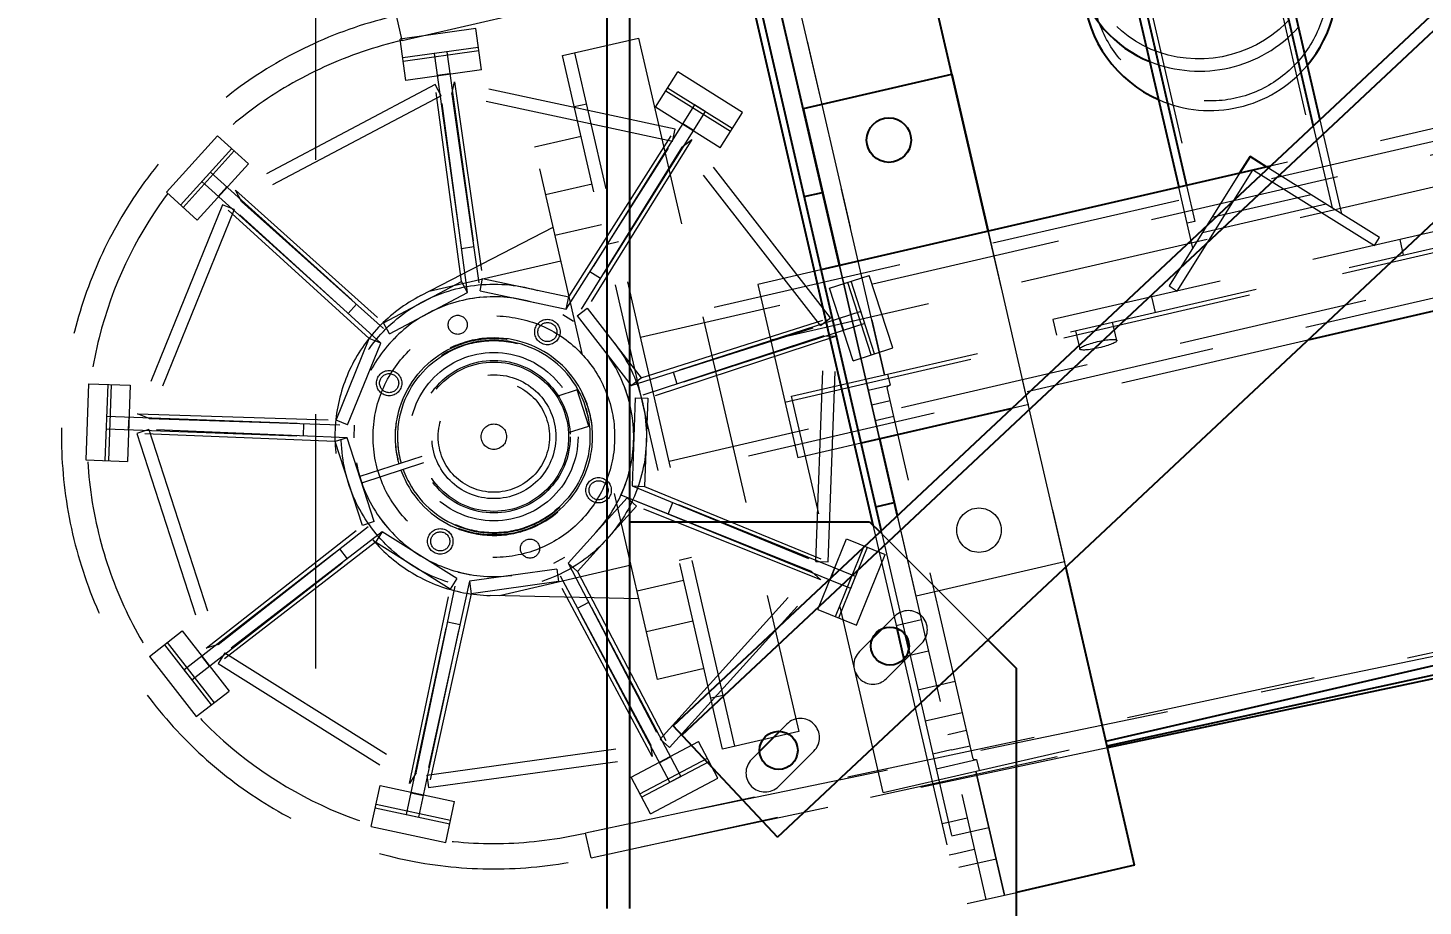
# Model space of a CAD drawing. Header units: millimetres. Extents: x 1293 to 41893, y 1011 to 26911.
# Drawn here: x 10741.8 to 11206.4, y 4931 to 5223.5 of the extents above; entities that cross this region are included whole.
import ezdxf

# ---------------------------------------------------------------- set-up
doc = ezdxf.new("R2010")
doc.units = ezdxf.units.MM
doc.header["$LTSCALE"] = 50
doc.linetypes.add('CENTERX2', pattern=[20.32, 12.7, -2.54, 2.54, -2.54])
doc.linetypes.add('HIDDEN', pattern=[1.905, 1.27, -0.635])
doc.layers.add('CAPA_1', color=7, linetype='Continuous')
doc.layers.add('STRUC', color=4, linetype='Continuous')
doc.styles.add('SLDTEXTSTYLE0', font='TXT', dxfattribs={"width": 0.75})
doc.dimstyles.new('SLDDIMSTYLE1', dxfattribs={"dimtxt": 100, "dimasz": 100, "dimexe": 0, "dimexo": 0.0625, "dimgap": 25, "dimtad": 2, "dimdec": 4, "dimlfac": 75, "dimzin": 12, "dimdsep": 46, "dimtxsty": 'SLDTEXTSTYLE0', "dimsah": 1, "dimcen": 0.09, "dimadec": 0, "dimazin": 3, "dimtfac": 1, "dimtdec": 0, "dimtofl": 0, "dimtmove": 0, "dimatfit": 3, "dimfxl": 1, "dimfrac": 2, "dimtolj": 1, "dimtzin": 12, "dimarcsym": 0})

# ---------------------------------------------------------------- blocks, each defined once
blk = doc.blocks.new('_D_3')
at = {"layer": 'CAPA_1', "transparency": 16777216}
blk.add_arc((9899.27, 4708.49), 5214.32, 0, 13, dxfattribs=at)
for points in [[(14979.94, 5881.46), (14986.48, 5780.49), (15016.52, 5787.13)], [(15113.58, 4708.49), (15128.01, 4808.64), (15097.24, 4808.34)]]:
    blk.add_solid(points, dxfattribs=at)
at = {"layer": 'CAPA_1', "transparency": 16777216, "insert": (15196.76, 5413.27), "char_height": 100, "attachment_point": 1, "rotation": 276.5, "style": 'SLDTEXTSTYLE0'}
blk.add_mtext('13°', dxfattribs=at)

msp = doc.modelspace()

# ---------------------------------------------------------------- linework, layer by layer
at = {"color": 7, "linetype": 'Continuous', "lineweight": 25}
for p, q in [((11012.0811531, 5144.2913413), (10942.1028163, 5447.4008189)), ((10942.1028163, 5419.172456), (11025.9558435, 5055.9650917)), ((11061.5791524, 5155.7188549), (11001.8096573, 5414.6089811)), ((10942.1028163, 5409.0478832), (11023.1608778, 5057.9468455)), ((11122.6532002, 5394.7876438), (11169.755905, 5190.7634143)), ((11125.231221, 5395.3828268), (11171.9882247, 5192.8559931)), ((11075.7332217, 5383.9553132), (11125.0431226, 5170.3706669)), ((11078.3112425, 5384.5504962), (11127.6211434, 5170.9658499)), ((11000.0662395, 5196.6300106), (11049.4343228, 5208.0275306)), ((11049.4343228, 5208.0275306), (11061.5141944, 5155.7038582)), ((11012.1461111, 5144.3063381), (11000.0662395, 5196.6300106)), ((11148.7518537, 5180.5903219), (11145.2862241, 5175.0441551)), ((11154.2980205, 5177.1246923), (11148.7518537, 5180.5903219)), ((11155.5032221, 5177.402935), (11005.8939032, 5142.8629021)), ((11149.6612704, 5176.0542142), (11149.7619128, 5176.2152755)), ((11149.7619128, 5176.2152755), (11149.9229741, 5176.1146332)), ((11000.2626285, 5167.2546328), (11006.4498784, 5168.683072)), ((11322.9858701, 5155.2437275), (11167.9642476, 5119.4541659)), ((11101.1379155, 4984.3710269), (11641.1280301, 5101.6548977)), ((11069.4129203, 5096.7017993), (11019.2260024, 5085.1152363)), ((11641.819057, 5098.6617316), (11101.3046868, 4983.6486614)), ((11025.4132523, 5086.5436755), (11031.3134109, 5060.9872807)), ((11031.3696584, 5061.0400071), (11025.4782103, 5086.5586722)), ((11100.7881212, 4985.8861526), (11469.9509555, 5071.1141084)), ((11024.1074403, 5063.9714059), (11030.2946902, 5065.3998451)), ((11110.3110492, 4944.6378199), (11087.389242, 5043.9230744)), ((11031.1110972, 5023.5106621), (11033.4872696, 5013.2183287)), ((11033.9382783, 5021.3893683), (11035.0984091, 5016.3642895)), ((11110.3110492, 4944.6378199), (11070.957483, 4935.5523332))]:
    msp.add_line(p, q, dxfattribs=at)
at = {"color": 1, "linetype": 'HIDDEN', "lineweight": 18}
for p, q in [((10958.4978327, 5404.6096585), (11027.0029271, 5107.8814948)), ((11027.0040023, 5107.881743), (10958.4989079, 5404.6099067)), ((12893.0139557, 5364.89659), (10927.4567931, 4955.3114602)), ((11023.9651915, 5318.642819), (10866.5100541, 5219.3007898)), ((10866.5100541, 5219.3007898), (11037.7235781, 5259.0486994)), ((11152.9667174, 5256.4282846), (11174.1374841, 5164.7276195)), ((11111.7183847, 5246.9053566), (11132.8891513, 5155.2046915)), ((10866.5100541, 5219.3007898), (10864.6054685, 5227.5504563)), ((10890.9413684, 5223.2316166), (10865.7824923, 5219.7400617)), ((10890.9413684, 5223.2316166), (10890.9416343, 5223.2297007)), ((10892.8501945, 5209.4773089), (10890.9416343, 5223.2297007)), ((10865.7824923, 5219.7400617), (10865.7827582, 5219.7381458)), ((10867.6913185, 5205.9857539), (10865.7827582, 5219.7381458)), ((10891.8142571, 5216.9418976), (10866.655381, 5213.4503427)), ((10919.8172246, 5214.2289702), (10945.1508463, 5220.0776976)), ((10945.1508463, 5220.0776976), (10998.4792429, 4989.0870343)), ((10891.9774388, 5215.7660699), (10866.8185627, 5212.274515)), ((10881.3312591, 5215.4880412), (10877.1381131, 5214.9061154)), ((10877.1381131, 5214.9061154), (10888.4856666, 5133.1397682)), ((10881.3312591, 5215.4880412), (10892.6788126, 5133.721694)), ((10973.1456212, 4983.2383069), (10919.8172246, 5214.2289702)), ((10977.2704545, 4984.1905997), (10923.9420579, 5215.181263)), ((10892.8501945, 5209.4773089), (10867.6913185, 5205.9857539)), ((10882.3470144, 5208.1688776), (10878.1538684, 5207.5869518)), ((11310.6060637, 5208.8665601), (10944.8924994, 5124.434931)), ((10950.8301643, 5197.0485975), (10958.2079894, 5208.8103398)), ((10958.2090172, 5208.8119784), (10958.2079894, 5208.8103398)), ((10979.7261626, 5195.3148508), (10958.2090172, 5208.8119784)), ((10877.4324842, 5204.5737914), (10810.9798487, 5169.3873648)), ((10886.2210676, 5139.0314012), (10877.4324842, 5204.5737914)), ((10879.3894868, 5200.8778213), (10877.4324842, 5204.5737914)), ((10882.9850941, 5201.3768205), (10883.8616669, 5205.466035)), ((10883.8616669, 5205.466035), (10893.2534437, 5140.007356)), ((10957.3847381, 5189.7054709), (10883.8616669, 5205.466035)), ((10976.3518807, 5189.9355644), (10954.8347353, 5203.432692)), ((10879.3894868, 5200.8778213), (10812.9368513, 5165.6913947)), ((10888.1780702, 5135.335431), (10879.3894868, 5200.8778213)), ((10882.9850941, 5201.3768205), (10892.3768709, 5135.9181416)), ((10956.5081653, 5185.6162564), (10882.9850941, 5201.3768205)), ((10927.8861997, 5198.0973079), (10923.7613664, 5197.1450151)), ((10975.7210777, 5188.929937), (10954.2039322, 5202.4270646)), ((11254.0545493, 5200.1553016), (11155.5032221, 5177.402935)), ((10963.8007266, 5197.8097083), (10919.935062, 5127.8789856)), ((10967.3869175, 5195.560187), (10923.5212529, 5125.6294643)), ((11270.6348138, 5195.2937825), (10945.8447922, 5120.3100977)), ((10972.3473097, 5183.55147), (10950.8301643, 5197.0485975)), ((10967.3869175, 5195.560187), (10963.8007266, 5197.8097083)), ((10972.3473097, 5183.55147), (10979.7251348, 5195.3132122)), ((10979.7261626, 5195.3148508), (10979.7251348, 5195.3132122)), ((11320.1360821, 5195.8603323), (10989.1490669, 5119.4459588)), ((10921.9873472, 5133.8478945), (10957.3847381, 5189.7054709)), ((10956.5081653, 5185.6162564), (10957.3847381, 5189.7054709)), ((10963.4603635, 5189.3004675), (10959.8741726, 5191.5499887)), ((11169.755905, 5190.7634143), (11176.0414064, 5163.5379168)), ((11171.9882247, 5192.8559931), (11179.2146102, 5161.555079)), ((10804.9837189, 5187.5473343), (10787.9552299, 5168.7008342)), ((10804.9837189, 5187.5473343), (10804.9851541, 5187.5460375)), ((10804.9851541, 5187.5460375), (10815.2870632, 5178.2378931)), ((10910.539003, 5183.846456), (10926.0071278, 5187.4175539)), ((10921.1107744, 5129.7586801), (10956.5081653, 5185.6162564)), ((10962.8833009, 5186.2563701), (10928.0017915, 5130.0751951)), ((10959.5833108, 5183.6873002), (10962.8833009, 5186.2563701)), ((11009.0745457, 5126.9233583), (10962.8833009, 5186.2563701)), ((10809.6953439, 5183.2902121), (10792.666855, 5164.443712)), ((10810.5761558, 5182.4943669), (10793.5476668, 5163.6478669)), ((10926.5276554, 5114.591994), (10910.539003, 5183.846456)), ((10959.5833108, 5183.6873002), (10924.7018014, 5127.5061252)), ((11005.7745556, 5124.3542885), (10959.5833108, 5183.6873002)), ((10996.1327108, 5100.7545438), (11349.1080104, 5182.2453127)), ((10815.2870632, 5178.2378931), (10798.2585742, 5159.391393)), ((10802.5994225, 5175.4381522), (10799.761341, 5172.2970688)), ((10802.5994225, 5175.4381522), (10863.8505476, 5120.0955631)), ((10993.9105309, 5098.8217924), (11324.8975461, 5175.2361659)), ((11145.2862241, 5175.0441551), (11121.8319551, 5137.5094786)), ((11124.5245078, 5135.826985), (11149.6612704, 5176.0542142)), ((11149.9229741, 5176.1146332), (11190.1502033, 5150.9778706)), ((11191.832697, 5153.6704233), (11154.2980205, 5177.1246923)), ((10799.761341, 5172.2970688), (10861.0124661, 5116.9544797)), ((10808.0822038, 5170.4842625), (10805.2441223, 5167.3431792)), ((10929.6972624, 5171.433825), (10914.2291376, 5167.862727)), ((11129.7166109, 5150.1275655), (11125.0431226, 5170.3706669)), ((11127.6211434, 5170.9658499), (11130.3900461, 5158.972415)), ((10787.9552299, 5168.7008342), (10787.9566652, 5168.6995375)), ((10787.9566652, 5168.6995375), (10798.2585742, 5159.391393)), ((10810.9798487, 5169.3873648), (10860.2503949, 5125.2800253)), ((10812.9368513, 5165.6913947), (10810.9798487, 5169.3873648)), ((10812.9368513, 5165.6913947), (10862.2073975, 5121.5840552)), ((11169.060358, 5167.90016), (11136.0616918, 5160.2818176)), ((10806.6283321, 5164.5712676), (10778.340059, 5094.9019703)), ((10810.5032069, 5162.9979272), (10782.2149338, 5093.32863)), ((10855.4906139, 5120.0120763), (10806.6283321, 5164.5712676)), ((10810.5032069, 5162.9979272), (10806.6283321, 5164.5712676)), ((10859.3654887, 5118.4387359), (10810.5032069, 5162.9979272)), ((11174.1374841, 5164.7276195), (11132.8891513, 5155.2046915)), ((10872.7232915, 5134.3339848), (10916.7289062, 5157.0350397)), ((10917.3240892, 5154.4570189), (10932.792214, 5158.0281169)), ((11322.0335773, 5159.3685608), (10956.320013, 5074.9369317)), ((11231.5749816, 5160.5842969), (11083.0809837, 5126.3017562)), ((11130.3900461, 5158.972415), (11127.8120253, 5158.377232)), ((10934.334066, 5151.3496221), (10938.4588993, 5152.3019148)), ((11280.1577418, 5154.0454498), (10955.3677202, 5079.061765)), ((11061.5141944, 5155.7038582), (11086.9261652, 5045.6325198)), ((11087.389242, 5043.9230744), (11061.5791524, 5155.7188549)), ((11190.1502033, 5150.9778706), (11191.832697, 5153.6704233)), ((11198.5763154, 5152.9659545), (11199.7760543, 5147.7693141)), ((10890.3511093, 5150.494278), (10886.1579633, 5149.9123522)), ((10875.424666, 5135.7275354), (10919.3090862, 5145.8590521)), ((11005.8939032, 5142.8629021), (10984.8637493, 5138.0077086)), ((11025.4132523, 5086.5436755), (11012.0811531, 5144.2913413)), ((11025.4782103, 5086.5586722), (11012.1461111, 5144.3063381)), ((10860.2503949, 5125.2800253), (10886.2210676, 5139.0314012)), ((10888.1780702, 5135.335431), (10886.2210676, 5139.0314012)), ((10892.3768709, 5135.9181416), (10893.2534437, 5140.007356)), ((10893.2534437, 5140.007356), (10921.9873472, 5133.8478945)), ((10932.519338, 5139.974228), (10928.9331471, 5142.2237492)), ((10984.8637493, 5138.0077086), (10998.1958485, 5080.2600427)), ((11008.7735217, 5136.7617185), (11021.9855658, 5141.0293613)), ((11022.6224932, 5114.542893), (11014.8151899, 5138.7132471)), ((11023.7521212, 5114.9077759), (11015.9448179, 5139.07813)), ((11021.9874064, 5141.0299558), (11021.9855658, 5141.0293613)), ((11029.7947097, 5116.8596018), (11021.9874064, 5141.0299558)), ((10862.2073975, 5121.5840552), (10888.1780702, 5135.335431)), ((10892.6788126, 5133.721694), (10888.4856666, 5133.1397682)), ((10892.3768709, 5135.9181416), (10921.1107744, 5129.7586801)), ((10921.1107744, 5129.7586801), (10921.9873472, 5133.8478945)), ((11016.580825, 5112.5913645), (11008.7735217, 5136.7617185)), ((11117.2793888, 5128.7234582), (11116.0796499, 5133.9200985)), ((11121.8319551, 5137.5094786), (11124.5245078, 5135.826985)), ((10851.2862143, 5131.447889), (10848.4481328, 5128.3068057)), ((10924.7018014, 5127.5061252), (10928.0017915, 5130.0751951)), ((10928.0017915, 5130.0751951), (10946.0540131, 5106.8869766)), ((11019.1987814, 5129.0074464), (10940.6451308, 5103.6337106)), ((11020.4999986, 5124.9790541), (11019.1987814, 5129.0074464)), ((10862.2073975, 5121.5840552), (10860.2503949, 5125.2800253)), ((10923.5212529, 5125.6294643), (10919.935062, 5127.8789856)), ((10924.7018014, 5127.5061252), (10942.754023, 5104.3179068)), ((11020.4999986, 5124.9790541), (10941.946348, 5099.6053183)), ((10942.754023, 5104.3179068), (11005.7745556, 5124.3542885)), ((10946.0540131, 5106.8869766), (11009.0745457, 5126.9233583)), ((11005.7745556, 5124.3542885), (11009.0745457, 5126.9233583)), ((11013.4684136, 5122.707771), (11012.1671964, 5126.7361633)), ((11083.0809837, 5126.3017562), (11084.2807226, 5121.1051158)), ((11104.4066063, 5119.3563271), (11103.0048674, 5125.4279253)), ((10844.4351385, 5092.7842846), (10855.4906139, 5120.0120763)), ((10859.3654887, 5118.4387359), (10855.4906139, 5120.0120763)), ((10863.8505476, 5120.0955631), (10861.0124661, 5116.9544797)), ((11006.8903446, 5120.8999569), (10944.056995, 5100.284082)), ((11011.0696499, 5120.7467858), (10948.2363003, 5100.1309109)), ((11004.1363662, 5045.7570731), (11006.8903446, 5120.8999569)), ((11006.8903446, 5120.8999569), (11011.0696499, 5120.7467858)), ((11008.3156715, 5045.603902), (11011.0696499, 5120.7467858)), ((11167.9642476, 5119.4541659), (11069.4129203, 5096.7017993)), ((11090.6303676, 5122.5710469), (11092.0321064, 5116.4994487)), ((10848.3100133, 5091.2109442), (10859.3654887, 5118.4387359)), ((11016.580825, 5112.5913645), (11029.7928691, 5116.8590072)), ((11029.7947097, 5116.8596018), (11029.7928691, 5116.8590072)), ((10942.754023, 5104.3179068), (10946.0540131, 5106.8869766)), ((10958.0599173, 5104.8101872), (10956.7587001, 5108.8385795)), ((11028.0867531, 5108.1317157), (11028.9247236, 5104.5020671)), ((10762.0737537, 5104.9590761), (10761.1434711, 5079.5761177)), ((10762.0737537, 5104.9590761), (10762.0756867, 5104.9590052)), ((10762.0756867, 5104.9590052), (10775.9505668, 5104.4504924)), ((10768.4194933, 5104.7265054), (10767.4892107, 5079.3435471)), ((10769.6057937, 5104.6830276), (10768.6755111, 5079.3000693)), ((10775.9505668, 5104.4504924), (10775.0202842, 5079.067534)), ((10924.7409913, 5102.9451905), (10917.9140099, 5100.7399967)), ((10928.644643, 5090.8600135), (10924.7409913, 5102.9451905)), ((10941.946348, 5099.6053183), (10940.6451308, 5103.6337106)), ((11026.6060803, 4968.759879), (10996.1327108, 5100.7545438)), ((11021.6547228, 5102.8236552), (11028.9247236, 5104.5020671)), ((11056.5177565, 4980.0436289), (11027.9636177, 5103.7251924)), ((10944.056995, 5100.284082), (10942.9806995, 5070.9171317)), ((10944.056995, 5100.284082), (10948.2363003, 5100.1309109)), ((10948.2363003, 5100.1309109), (10947.1600048, 5070.7639607)), ((11022.7801683, 5097.9488152), (11028.9674182, 5099.3772544)), ((10768.0309089, 5094.1503082), (10767.8758618, 5089.9198151)), ((10768.0309089, 5094.1503082), (10850.5255235, 5091.1268897)), ((10775.415262, 5093.8796725), (10775.2602149, 5089.6491794)), ((10782.2149338, 5093.32863), (10778.340059, 5094.9019703)), ((10778.340059, 5094.9019703), (10844.4351385, 5092.7842846)), ((10782.2149338, 5093.32863), (10848.3100133, 5091.2109442)), ((10833.6035513, 5091.7470781), (10833.4485042, 5087.516585)), ((10848.3100133, 5091.2109442), (10844.4351385, 5092.7842846)), ((11023.9825158, 5092.7408761), (11030.1697657, 5094.1693153)), ((10767.8758618, 5089.9198151), (10850.3704764, 5086.8963966)), ((10782.0819815, 5089.7009977), (10778.1023315, 5088.4155248)), ((10778.1023315, 5088.4155248), (10801.2148182, 5016.8623954)), ((10844.1751071, 5085.6892733), (10778.1023315, 5088.4155248)), ((10782.0819815, 5089.7009977), (10805.1944682, 5018.1478682)), ((10848.1547571, 5086.9747461), (10782.0819815, 5089.7009977)), ((10848.1547571, 5086.9747461), (10844.1751071, 5085.6892733)), ((10857.1874587, 5059.010725), (10848.1547571, 5086.9747461)), ((10850.5255235, 5091.1268897), (10850.3704764, 5086.8963966)), ((10921.8176615, 5088.6548197), (10928.644643, 5090.8600135)), ((10853.2078087, 5057.7252521), (10844.1751071, 5085.6892733)), ((11019.2260024, 5085.1152363), (10998.1958485, 5080.2600427)), ((10761.1434711, 5079.5761177), (10761.1454041, 5079.5760469)), ((10761.1454041, 5079.5760469), (10775.0202842, 5079.067534)), ((10873.0127516, 5080.6754964), (10852.3572493, 5074.0035307)), ((10853.007858, 5071.9893346), (10873.6633603, 5078.6613002)), ((10951.4875933, 5006.4786252), (10935.4989409, 5075.7330871)), ((10939.332791, 5067.826243), (10940.9254015, 5071.7485769)), ((11017.4109121, 5040.6926729), (10940.9254015, 5071.7485769)), ((10942.9806995, 5070.9171317), (11004.1363662, 5045.7570731)), ((10942.9806995, 5070.9171317), (10947.1600048, 5070.7639607)), ((10947.1600048, 5070.7639607), (11008.3156715, 5045.603902)), ((10941.3859413, 5066.9895084), (10921.6847394, 5045.1849488)), ((10944.4890185, 5064.1857669), (10924.7878166, 5042.3812072)), ((11449.5840679, 5066.4120419), (10927.4567931, 4955.3114602)), ((10955.0221265, 5061.4558011), (10939.332791, 5067.826243)), ((10941.3859413, 5066.9895084), (10944.4890185, 5064.1857669)), ((11002.7707086, 5042.3936862), (10941.3859413, 5066.9895084)), ((11005.8737857, 5039.5899447), (10944.4890185, 5064.1857669)), ((10955.0221265, 5061.4558011), (10956.614737, 5065.378135)), ((10793.8007102, 5009.6599948), (10858.9386672, 5060.370438)), ((10805.1944682, 5018.1478682), (10857.1874587, 5059.010725)), ((10857.1874587, 5059.010725), (10853.2078087, 5057.7252521)), ((10858.9386672, 5060.370438), (10861.5392028, 5057.0300299)), ((11008.9718423, 5039.5502509), (10955.0221265, 5061.4558011)), ((11031.3134109, 5060.9872807), (11060.8130499, 4933.2103063)), ((11037.5580819, 5034.2349998), (11031.3696584, 5061.0400071)), ((10796.4012457, 5006.3195868), (10861.5392028, 5057.0300299)), ((10801.2148182, 5016.8623954), (10853.2078087, 5057.7252521)), ((10859.7915012, 5055.6658122), (10807.4244179, 5015.2834806)), ((10859.7915012, 5055.6658122), (10857.5691985, 5052.1230131)), ((10884.6858784, 5040.0502379), (10859.7915012, 5055.6658122)), ((11023.1608778, 5057.9468455), (11031.1110972, 5023.5106621)), ((11025.9558435, 5055.9650917), (11033.9382783, 5021.3893683)), ((10857.5691985, 5052.1230131), (10805.2021152, 5011.7406815)), ((10845.577035, 5049.9682958), (10848.1775706, 5046.6278877)), ((10882.4635756, 5036.5074388), (10857.5691985, 5052.1230131)), ((11004.853387, 5029.8000144), (11014.4090498, 5053.3340177)), ((11010.7359917, 5027.4114626), (11020.2916545, 5050.9454658)), ((11011.8358792, 5026.9648682), (11021.391542, 5050.4988715)), ((11014.4090498, 5053.3340177), (11027.2732506, 5048.1106835)), ((10916.9034944, 5045.162021), (10920.6447324, 5047.1429928)), ((10955.5324445, 4972.2078798), (10916.9034944, 5045.162021)), ((10959.2736825, 4974.1888516), (10920.6447324, 5047.1429928)), ((10921.6847394, 5045.1849488), (10952.3601241, 4986.6011208)), ((10921.6847394, 5045.1849488), (10924.7878166, 5042.3812072)), ((10962.7536131, 5047.0699479), (10958.6287798, 5046.1176551)), ((11004.1363662, 5045.7570731), (11008.3156715, 5045.603902)), ((11017.71938, 5024.5759525), (11027.2750428, 5048.1099558)), ((11027.2750428, 5048.1099558), (11027.2732506, 5048.1106835)), ((11086.9261652, 5045.6325198), (11037.5580819, 5034.2349998)), ((10867.8508498, 4961.5011687), (10885.1533753, 5042.2174936)), ((10871.9901485, 4960.6138597), (10889.292674, 5041.3301846)), ((10885.1533753, 5042.2174936), (10889.292674, 5041.3301846)), ((10917.9384562, 5043.2013055), (10888.8307591, 5039.1617323)), ((10942.7175101, 5044.466029), (10898.8330898, 5034.3345123)), ((10917.9384562, 5043.2013055), (10918.5133408, 5039.0588953)), ((10949.1520262, 4984.9024448), (10917.9384562, 5043.2013055)), ((10924.7878166, 5042.3812072), (10955.4632012, 4983.7973793)), ((10952.3601241, 4986.6011208), (11002.7707086, 5042.3936862)), ((11002.7707086, 5042.3936862), (11005.8737857, 5039.5899447)), ((11008.9718423, 5039.5502509), (11010.5644528, 5043.4725848)), ((11015.8183016, 5036.770339), (11017.4109121, 5040.6926729)), ((10868.9007722, 4971.7842244), (10882.4635756, 5036.5074388)), ((10871.1230749, 4975.3270235), (10884.6858784, 5040.0502379)), ((10888.8307591, 5039.1617323), (10874.6725084, 4974.5661593)), ((10884.6858784, 5040.0502379), (10882.4635756, 5036.5074388)), ((10888.8307591, 5039.1617323), (10889.4056438, 5035.0193221)), ((10918.5133408, 5039.0588953), (10889.4056438, 5035.0193221)), ((10949.7269109, 4980.7600346), (10918.5133408, 5039.0588953)), ((10960.1706319, 5039.4391602), (10944.7025071, 5035.8680622)), ((10955.4632012, 4983.7973793), (11005.8737857, 5039.5899447)), ((11015.8183016, 5036.770339), (11008.9718423, 5039.5502509)), ((10889.4056438, 5035.0193221), (10875.2473931, 4970.4237491)), ((10945.2976901, 5033.2900415), (10895.7942182, 5034.4028226)), ((10924.8273816, 5030.1970689), (10928.5686196, 5032.1780407)), ((11004.853387, 5029.8000144), (11017.7175879, 5024.5766802)), ((11039.3290994, 5026.2675193), (11033.1418495, 5024.8390801)), ((10782.2910487, 5014.1119941), (10793.2466893, 5022.6410517)), ((10793.2466893, 5022.6410517), (10808.8499026, 5002.5986033)), ((10881.6041393, 5025.6602988), (10885.743438, 5024.7729898)), ((10947.7974587, 5022.4623541), (10963.2655835, 5026.0334521)), ((11017.71938, 5024.5759525), (11017.7175879, 5024.5766802)), ((11033.1454037, 5024.8236851), (11030.9262434, 5024.3113516)), ((10787.3001345, 5018.0116092), (10802.9033478, 4997.9691608)), ((10788.2368404, 5018.7408425), (10803.8400537, 4998.6983941)), ((10805.1944682, 5018.1478682), (10801.2148182, 5016.8623954)), ((10782.2895225, 5014.1108058), (10782.2910487, 5014.1119941)), ((10782.2895225, 5014.1108058), (10797.8927357, 4994.0683575)), ((10799.6314141, 5014.1992465), (10802.2319497, 5010.8588384)), ((10807.4244179, 5015.2834806), (10805.2021152, 5011.7406815)), ((10807.4244179, 5015.2834806), (10871.1230749, 4975.3270235)), ((11033.3069754, 5013.9992684), (11035.5261357, 5014.5116019)), ((11033.4872696, 5013.2183287), (11053.4314717, 4926.8304984)), ((11035.0984091, 5016.3642895), (11055.650632, 4927.342832)), ((11035.5225815, 5014.526997), (11041.7098314, 5015.9554362)), ((10793.8007102, 5009.6599948), (10796.4012457, 5006.3195868)), ((10805.2021152, 5011.7406815), (10868.9007722, 4971.7842244)), ((10966.955718, 5010.0497232), (10951.4875933, 5006.4786252)), ((11050.573249, 5005.7921195), (11038.1987492, 5002.9352411)), ((10797.894262, 4994.0695457), (10808.8499026, 5002.5986033)), ((10969.2014794, 5000.322262), (10973.3263127, 5001.2745548)), ((10797.8927357, 4994.0683575), (10797.894262, 4994.0695457)), ((11040.5794812, 4992.6231579), (11052.953981, 4995.4800363)), ((10998.4792429, 4989.0870343), (10973.1456212, 4983.2383069)), ((11048.1243585, 4988.1710668), (11054.3116084, 4989.599506)), ((10874.6725084, 4974.5661593), (10949.1520262, 4984.9024448)), ((10929.3613787, 4947.0617937), (11101.1379155, 4984.3710269)), ((10942.6523943, 4973.9164126), (10965.0998224, 4985.8022434)), ((10949.1520262, 4984.9024448), (10949.7269109, 4980.7600346)), ((10952.3601241, 4986.6011208), (10955.4632012, 4983.7973793)), ((10971.5968774, 4973.5319883), (10965.0998224, 4985.8022434)), ((11026.6060803, 4968.759879), (11100.7881212, 4985.8861526)), ((11049.326706, 4982.9631277), (11055.5139559, 4984.3915668)), ((10875.2473931, 4970.4237491), (10949.7269109, 4980.7600346)), ((11101.3046868, 4983.6486614), (10929.3613787, 4947.0617937)), ((10945.6233994, 4968.3054103), (10968.0708275, 4980.1912411)), ((10952.0746453, 4978.738235), (10955.8158833, 4980.7192068)), ((11043.0946708, 4981.7286748), (11049.2819207, 4983.157114)), ((11044.2649016, 4976.6598485), (11057.7221522, 4979.7666996)), ((11057.7221522, 4979.7666996), (11058.5601226, 4976.137051)), ((10871.1230749, 4975.3270235), (10868.9007722, 4971.7842244)), ((10946.1788968, 4967.2563051), (10968.6263248, 4979.1421359)), ((11057.4762966, 4975.88683), (11066.9992246, 4934.6384973)), ((11067.0002998, 4934.6387455), (11057.4773718, 4975.8870782)), ((10856.1722476, 4957.5133302), (10859.0823827, 4971.0891174)), ((10859.0823827, 4971.0891174), (10883.918175, 4965.7652634)), ((10874.6725084, 4974.5661593), (10875.2473931, 4970.4237491)), ((10949.1494494, 4961.6461575), (10942.6523943, 4973.9164126)), ((10949.1503545, 4961.6444481), (10971.5977825, 4973.5302789)), ((10955.5324445, 4972.2078798), (10959.2736825, 4974.1888516)), ((10971.5977825, 4973.5302789), (10971.5968774, 4973.5319883)), ((10869.3996534, 4968.7263415), (10873.5389521, 4967.8390325)), ((10881.0080399, 4952.1894762), (10883.918175, 4965.7652634)), ((10857.5028057, 4963.720387), (10882.338598, 4958.396533)), ((10857.7516219, 4964.881115), (10882.5874142, 4959.557261)), ((10867.8508498, 4961.5011687), (10871.9901485, 4960.6138597)), ((10949.1503545, 4961.6444481), (10949.1494494, 4961.6461575)), ((10856.1718422, 4957.5114389), (10856.1722476, 4957.5133302)), ((10856.1718422, 4957.5114389), (10881.0076345, 4952.1875849)), ((11048.3820885, 4958.8263527), (11046.1629282, 4958.3140192)), ((11054.5657842, 4960.270187), (11048.3785343, 4958.8417478)), ((11061.8208018, 4957.0736162), (11049.4463019, 4954.2167378)), ((10881.0076345, 4952.1875849), (10881.0080399, 4952.1894762)), ((10929.3613787, 4947.0617937), (10927.4567931, 4955.3114602)), ((11048.5436602, 4948.001936), (11050.7628205, 4948.5142695)), ((11050.7592663, 4948.5296646), (11056.9465162, 4949.9581038)), ((11051.8270339, 4943.9046547), (11064.2015338, 4946.7615331)), ((11054.6258, 4931.7818671), (11070.957483, 4935.5523332))]:
    msp.add_line(p, q, dxfattribs=at)
at = {"color": 1, "linetype": 'HIDDEN', "lineweight": 18, "flags": 128}
for points in [[(11124.4409952, 5285.8922189), (11127.4225868, 5286.4670129), (11130.4360284, 5286.8227216), (11133.4631969, 5286.9572058), (11136.4858866, 5286.8696567), (11139.4859185, 5286.5606008), (11142.4452503, 5286.0318969), (11145.3460841, 5285.2867245), (11148.170974, 5284.3295653), (11150.9029307, 5283.1661758), (11153.5255239, 5281.8035526), (11156.0229811, 5280.2498908), (11158.3802823, 5278.5145342), (11160.5832503, 5276.6079196), (11162.6186362, 5274.5415135), (11164.4741991, 5272.3277435), (11166.1387793, 5269.9799235), (11167.6023658, 5267.5121736), (11168.8561565, 5264.939335), (11169.892611, 5262.2768813), (11170.7054957, 5259.5408246), (11171.2899221, 5256.7476199), (11171.6423753, 5253.9140659), (11171.7607355, 5251.0572039), (11171.6442909, 5248.1942155), (11171.2937419, 5245.3423189), (11170.7111967, 5242.5186658), (11169.9001588, 5239.7402381), (11168.8655059, 5237.0237454), (11167.6134605, 5234.3855251), (11166.1515525, 5231.8414438), (11164.488574, 5229.4068019), (11162.6345264, 5227.0962415), (11160.6005602, 5224.9236587), (11158.3989078, 5222.9021197), (11156.0428102, 5221.0437822), (11153.5464374, 5219.3598224), (11150.9248027, 5217.860368), (11148.193673, 5216.5544367), (11145.3694736, 5215.4498827), (11142.4691897, 5214.5533488), (11139.5102637, 5213.8702269), (11136.5104912, 5213.4046254), (11133.487913, 5213.1593445), (11130.4607073, 5213.1358593), (11127.4470801, 5213.334311), (11124.4651557, 5213.7535062), (11121.5328677, 5214.3909237), (11118.6678512, 5215.2427301), (11115.8873368, 5216.3038024), (11113.2080469, 5217.5677593), (11110.646095, 5219.0269993), (11108.2168889, 5220.6727461), (11105.9350383, 5222.4951022), (11103.8142664, 5224.4831076), (11101.8673278, 5226.6248064), (11100.1059316, 5228.9073179), (11098.5406711, 5231.316915), (11097.1809599, 5233.839106), (11096.0349755, 5236.4587223), (11095.10961, 5239.160009), (11094.4104286, 5241.9267204), (11093.9416363, 5244.7422171), (11093.7060524, 5247.5895665), (11093.7050939, 5250.4516441), (11093.9387664, 5253.3112371), (11094.4056646, 5256.1511477), (11095.1029806, 5258.9542962), (11096.0265205, 5261.7038242), (11097.1707302, 5264.3831957), (11098.5287282, 5266.9762966), (11100.0923474, 5269.4675318), (11101.8521839, 5271.8419186), (11103.7976539, 5274.0851772), (11105.9170571, 5276.1838164), (11108.1976472, 5278.1252147), (11110.6257084, 5279.8976963), (11113.1866381, 5281.4906014), (11115.8650346, 5282.8943499), (11118.6447896, 5284.1004996), (11121.5091854, 5285.1017966), (11124.4409952, 5285.8922189)], [(10852.3572493, 5074.0035307), (10852.6711079, 5072.9927355), (10853.007858, 5071.9893346)]]:
    msp.add_lwpolyline(points, dxfattribs=at)
at = {"color": 1, "linetype": 'HIDDEN', "lineweight": 18}
for centre, radius in [((11135.4346213, 5238.2735931), 39.1583333), ((10896.9834236, 5087.306125), 50.8), ((10896.9834236, 5087.306125), 40.2166667), ((10884.9471643, 5124.5687541), 3.175), ((10914.8211608, 5122.1657033), 4.2333333), ((10914.8211608, 5122.1657033), 3.175), ((10896.9834236, 5087.306125), 32.7406), ((10896.9834236, 5087.306125), 32.0014437), ((10896.9834236, 5087.306125), 28.0458333), ((10896.9834236, 5087.306125), 25.4), ((10896.9834236, 5087.306125), 24.8708333), ((10862.1238453, 5105.1438622), 4.2333333), ((10862.1238453, 5105.1438622), 3.175), ((10896.9834236, 5087.306125), 20.6375), ((10896.9834236, 5087.306125), 18.5208333), ((10896.9834236, 5087.306125), 4.2333333), ((10931.843002, 5069.4683878), 4.2333333), ((10931.843002, 5069.4683878), 3.175), ((11058.4929393, 5056.1732609), 7.4083333), ((10879.1456864, 5052.4465467), 4.2333333), ((10879.1456864, 5052.4465467), 3.175), ((10909.0196829, 5050.0434958), 3.175)]:
    msp.add_circle(centre, radius, dxfattribs=at)
at = {"color": 7, "linetype": 'Continuous', "lineweight": 25}
msp.add_circle((11028.4994654, 5186.0892695), 7.4083333, dxfattribs=at)
for centre, radius, start, end in [((11135.4346213, 5238.2735931), 42.3333333, 319.869897646, 13), ((11129.7004481, 5248.6092396), 39.0729137, 193.545754788, 248.48813852), ((11135.4346213, 5238.2735931), 42.3333333, 185.309586253, 246.130102354)]:
    msp.add_arc(centre, radius, start, end, dxfattribs=at)
at = {"color": 1, "linetype": 'HIDDEN', "lineweight": 18}
for centre, radius, start, end in [((10896.9834236, 5087.306125), 143.9333333, 103, 283), ((11131.9231497, 5253.4834473), 44.4235291, 248.126319146, 317.873680854), ((10896.9834236, 5087.306125), 135.4666667, 103, 283), ((11135.4346213, 5238.2735931), 42.3333333, 246.130102354, 319.869897646), ((10896.9834236, 5087.306125), 52.9166667, 117.287726428, 268.712273572), ((10896.9834236, 5087.306125), 46.5666667, 199.203344378, 196.598766508), ((10896.9834236, 5087.306125), 32.893, 199.744867215, 196.057243672), ((10896.9834236, 5087.306125), 32.1168859, 199.789439425, 196.012671462)]:
    msp.add_arc(centre, radius, start, end, dxfattribs=at)
msp.add_ellipse((11098.2193564, 5117.9278879), major_axis=(6.1872499, 1.4284392), ratio=0.166678825, dxfattribs=at)
for centre, start_param, end_param in [((11033.1196592, 5104.9155584), 2.4816109951, 3.1415926536), ((11061.6737981, 4981.2339949), 3.1415926536, 3.8015743121)]:
    msp.add_ellipse(centre, major_axis=(5.1560416, 1.190366), ratio=0.166678825, start_param=start_param, end_param=end_param, dxfattribs=at)
at = {"layer": 'CAPA_1', "linetype": 'CENTERX2', "lineweight": 18, "ltscale": 0.666667}
msp.add_line((10837.6241497, 6280.1502403), (10837.6241497, 4780.1502403), dxfattribs=at)
at = {"layer": 'STRUC', "linetype": 'Continuous', "lineweight": 25}
for p, q in [((10934.6521497, 6130.1502403), (10934.6521497, 4930.1502403)), ((10942.1028163, 6130.1502403), (10942.1028163, 4930.1502403)), ((10956.6933458, 4991.0383564), (12153.1934573, 6112.638768)), ((10959.5885339, 4987.9498297), (12156.0886453, 6109.5502413)), ((10991.4356025, 4953.9760359), (12187.9357139, 6075.5764474)), ((10942.1028163, 5059.0049069), (11022.1028163, 5059.0049069)), ((11022.1028163, 5059.0049069), (11025.5360998, 5055.5716235)), ((11026.3933478, 5023.4210279), (11023.0146536, 5020.0423337)), ((11061.47587, 5019.6318533), (11070.957483, 5010.1502403)), ((11070.957483, 4917.4502403), (11070.957483, 5010.1502403)), ((10991.4356025, 4953.9760359), (10956.6933458, 4991.0383564)), ((10992.1423969, 4989.170077), (10985.4610273, 4982.4887074))]:
    msp.add_line(p, q, dxfattribs=at)
at = {"layer": 'STRUC', "linetype": 'HIDDEN', "lineweight": 18}
for p, q in [((11025.5360998, 5055.5716235), (11061.47587, 5019.6318533)), ((11030.4906108, 5027.5182909), (11026.3933478, 5023.4210279)), ((11023.0146536, 5020.0423337), (11018.7054978, 5015.7331779)), ((11027.6857539, 5006.7529218), (11039.470867, 5018.5380348)), ((10994.5695864, 4991.5972664), (10992.1423969, 4989.170077)), ((10985.4610273, 4982.4887074), (10982.7844733, 4979.8121534)), ((10991.7647295, 4970.8318973), (11003.5498425, 4982.6170103))]:
    msp.add_line(p, q, dxfattribs=at)
at = {"layer": 'STRUC', "linetype": 'Continuous', "lineweight": 25}
for centre in [(11028.8642118, 5017.5714697), (10991.8018913, 4982.829213)]:
    msp.add_circle(centre, 6.35, dxfattribs=at)
at = {"layer": 'STRUC', "linetype": 'HIDDEN', "lineweight": 18}
for centre, start, end in [((11034.9807389, 5023.0281628), 315, 135), ((11023.1956259, 5011.2430498), 135, 315), ((10999.0597144, 4987.1071384), 315, 135), ((10987.2746014, 4975.3220253), 135, 315)]:
    msp.add_arc(centre, 6.35, start, end, dxfattribs=at)

# ---------------------------------------------------------------- dimensions: what is measured, and where the dimension line sits
at = {"layer": 'CAPA_1'}
dim = msp.add_angular_dim_2l(base=(15080.062669, 5298.7701303), line1=((16421.6646746, 4708.4929069), (6449.8953906, 4708.4929069)), line2=((16705.6180701, 6279.8631045), (11026.6060803, 4968.759879)), dimstyle='SLDDIMSTYLE1', dxfattribs=at)
dim.commit()
dim.dimension.update_dxf_attribs({"geometry": '_D_3', "text_midpoint": (15080.062669, 5298.7701303), "dimtype": 162})

doc.saveas('drawing.dxf')
